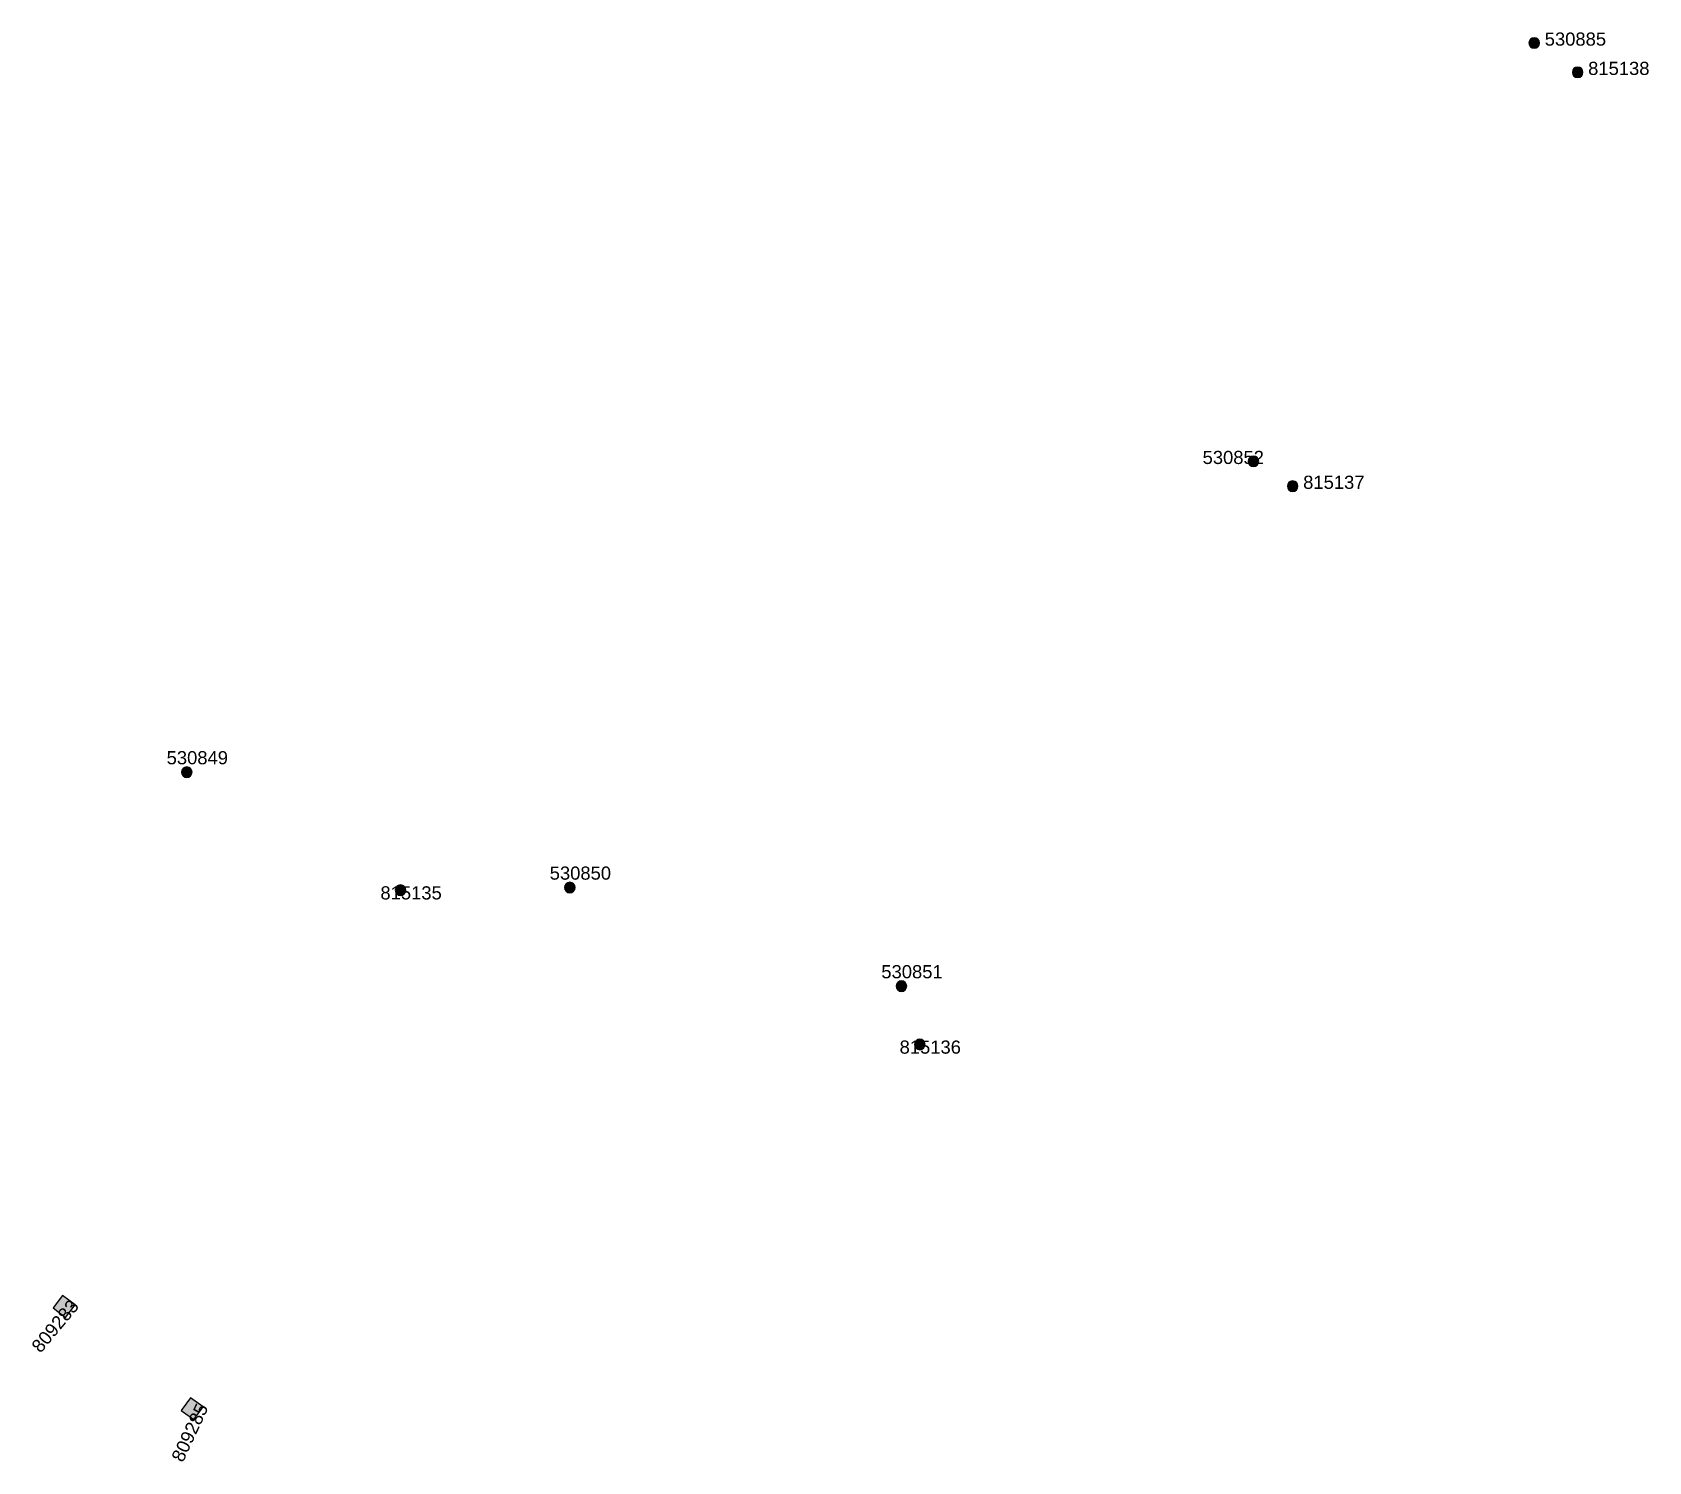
# Model space of a CAD drawing. Header units: metres. Extents: x 301341 to 310479, y 6262403 to 6265281.
# Drawn here: x 307419.8 to 307726.9, y 6264540 to 6264811.7 of the extents above; entities that cross this region are included whole.
import ezdxf
from ezdxf.enums import TextEntityAlignment as Align

# ---------------------------------------------------------------- set-up
doc = ezdxf.new("R2010")
doc.units = ezdxf.units.M
doc.layers.get('0').update_dxf_attribs({"color": 6})
doc.layers.add('SupportsOH_SP_TR_HV_LV_SL_EXT', color=7, linetype='Continuous')
doc.layers.add('SupportsUG_SP_LV_SL_EXT', color=7, linetype='Continuous')
doc.styles.add('COLUMN_LABEL', font='arial.ttf')
doc.styles.add('POLE_LABEL', font='arial.ttf')
doc.styles.get("Standard").update_dxf_attribs({"font": 'arial.ttf'})

# ---------------------------------------------------------------- blocks, each defined once
blk = doc.blocks.new('COLUMN_EXT')
blk.add_hatch(color=256).paths.add_polyline_path([(-1.49, 1.48), (-1.49, -1.49), (1.48, -1.49), (1.48, 1.48)])
blk.add_lwpolyline([(-1.49, -1.49), (1.48, -1.49), (1.48, 1.48), (-1.49, 1.48)], close=True)
for tag, height, style, flags, p in [('ASSET_NUM', 2.5, 'COLUMN_LABEL', 8, (2, 2)), ('STRUCTURE_PLANT_NUMBER', 0.2, 'POLE_LABEL', 9, (1.81, 0.03)), ('STREET_CODE', 0.2, 'COLUMN_LABEL', 9, (1.81, -0.2))]:
    blk.add_attdef(tag, text='', height=height, dxfattribs=dict(style=style, flags=flags)).set_placement(p, align=Align.MIDDLE_LEFT)
at = {"flags": 1}
blk.add_attdef('Z', (1.81, -2.35), '', height=0.2, dxfattribs=at)
at = {"flags": 9}
for tag, p in [('COLUMN_TYPE', (1.81, -0.4)), ('OWNED_BY', (1.81, -0.6)), ('STATE', (1.81, -0.8)), ('USAGE', (1.81, -1)), ('STREETNAME', (1.81, -1.6)), ('SUBURB', (1.81, -1.8)), ('LEGEND', (1.81, -1.2)), ('LOCATION', (1.81, -1.4)), ('NOTES', (1.81, -2))]:
    blk.add_attdef(tag, text='', height=0.2, dxfattribs=at).set_placement(p, align=Align.MIDDLE_LEFT)
blk = doc.blocks.new('POLE_EXT')
blk.add_hatch(color=256).paths.add_polyline_path([(-1, 0, 1), (1, 0, 1)])
blk.add_lwpolyline([(-1, 0, 1), (1, 0, 1)], format="xyb", close=True)
for tag, height, flags, p in [('pNumber', 2.5, 8, (-17.84, 2.07)), ('OWNED_BY', 0.2, 9, (1.35, -0.4)), ('SPECIAL_USE', 0.2, 9, (1.35, -0.8)), ('STATE', 0.2, 9, (1.35, -1)), ('cLV', 0.2, 9, (1.35, -1.4)), ('hDepth', 0.2, 9, (1.35, -1.6)), ('hDia', 0.2, 9, (1.35, -1.8)), ('cHV', 0.2, 9, (1.35, -2)), ('PARENT', 0.2, 9, (1.35, -0.6)), ('USAGE', 0.2, 9, (1.35, -1.2)), ('LBRACKET', 0.2, 9, (1.35, -2.2)), ('LExisting', 0.2, 9, (1.35, -2.4)), ('LANTNUMBER', 0.2, 9, (1.35, -2.6)), ('LOther', 0.2, 9, (1.35, -2.8)), ('LRemove', 0.2, 9, (1.35, -3)), ('cLinedev', 0.2, 9, (1.35, -3.4)), ('pExisting', 0.2, 9, (1.35, -3.8)), ('pFooting', 0.2, 9, (1.35, -4.4)), ('pNew', 0.2, 9, (1.35, -4.6)), ('pRelocate', 0.2, 9, (1.35, -5)), ('pRemove', 0.2, 9, (1.35, -5.2)), ('pReplace', 0.2, 9, (1.35, -5.4)), ('pStay', 0.2, 9, (1.35, -5.6)), ('pType', 0.2, 9, (1.35, -5.8)), ('cspan', 0.2, 9, (1.35, -6)), ('STREETNAME', 0.2, 9, (1.35, -6.2)), ('LEGEND', 0.2, 9, (1.35, -3.2)), ('LOCATION', 0.2, 9, (1.35, -3.6)), ('PFNUMBER', 0.2, 9, (1.35, -4)), ('NEWPFNUMBER', 0.2, 9, (1.35, -4.2)), ('SUBURB', 0.2, 9, (1.35, -6.4)), ('OPERATED_BY', 0.2, 9, (1.36, -7.01)), ('NOTES', 0.2, 9, (1.35, -6.6)), ('MAINTAINED_BY', 0.2, 9, (1.36, -6.81))]:
    blk.add_attdef(tag, text='', height=height, dxfattribs=dict(flags=flags)).set_placement(p, align=Align.MIDDLE_LEFT)
at = {"style": 'POLE_LABEL'}
for tag, height, flags, p in [('ASSET_NUM', 2.5, 8, (2, 2)), ('STRUCTURE_PLANT_NUMBER', 0.2, 9, (1.35, 0.03)), ('STREET_CODE', 0.2, 9, (1.35, -0.2))]:
    blk.add_attdef(tag, text='', height=height, dxfattribs=dict(at, flags=flags)).set_placement(p, align=Align.MIDDLE_LEFT)
at = {"flags": 1}
blk.add_attdef('Z', (1.35, -7.33), '', height=0.2, dxfattribs=at)

msp = doc.modelspace()

# ---------------------------------------------------------------- block references
at = {"layer": 'SupportsOH_SP_TR_HV_LV_SL_EXT'}
ref = msp.add_blockref('POLE_EXT', (307705.11, 6264809.67), dxfattribs=at)
ref.add_attrib('ASSET_NUM', '530885', dxfattribs={"layer": '0', "height": 2.5, "style": 'POLE_LABEL'}).set_placement((307707.11, 6264810.42), align=Align.MIDDLE_LEFT)
ref = msp.add_blockref('POLE_EXT', (307713.36, 6264804.1), dxfattribs=at)
ref.add_attrib('ASSET_NUM', '815138', dxfattribs={"layer": '0', "height": 2.5, "style": 'POLE_LABEL'}).set_placement((307715.36, 6264804.85), align=Align.MIDDLE_LEFT)
ref = msp.add_blockref('POLE_EXT', (307651.78, 6264730.16), dxfattribs=at)
ref.add_attrib('ASSET_NUM', '530852', dxfattribs={"layer": '0', "height": 2.5, "style": 'POLE_LABEL'}).set_placement((307653.78, 6264730.91), align=Align.MIDDLE_RIGHT)
ref = msp.add_blockref('POLE_EXT', (307659.23, 6264725.44), dxfattribs=at)
ref.add_attrib('ASSET_NUM', '815137', dxfattribs={"layer": '0', "height": 2.5, "style": 'POLE_LABEL'}).set_placement((307661.23, 6264726.19), align=Align.MIDDLE_LEFT)
ref = msp.add_blockref('POLE_EXT', (307449.18, 6264671.09), dxfattribs=at)
ref.add_attrib('ASSET_NUM', '530849', dxfattribs={"layer": '0', "height": 2.5, "style": 'POLE_LABEL'}).set_placement((307451.18, 6264671.84), align=Align.BOTTOM_CENTER)
ref = msp.add_blockref('POLE_EXT', (307521.94, 6264649.16), dxfattribs=at)
ref.add_attrib('ASSET_NUM', '530850', dxfattribs={"layer": '0', "height": 2.5, "style": 'POLE_LABEL'}).set_placement((307523.94, 6264649.91), align=Align.BOTTOM_CENTER)
ref = msp.add_blockref('POLE_EXT', (307489.79, 6264648.65), dxfattribs=at)
ref.add_attrib('ASSET_NUM', '815135', dxfattribs={"layer": '0', "height": 2.5, "style": 'POLE_LABEL'}).set_placement((307491.79, 6264649.4), align=Align.TOP_CENTER)
ref = msp.add_blockref('POLE_EXT', (307584.93, 6264630.42), dxfattribs=at)
ref.add_attrib('ASSET_NUM', '530851', dxfattribs={"layer": '0', "height": 2.5, "style": 'POLE_LABEL'}).set_placement((307586.93, 6264631.17), align=Align.BOTTOM_CENTER)
ref = msp.add_blockref('POLE_EXT', (307588.4, 6264619.34), dxfattribs=at)
ref.add_attrib('ASSET_NUM', '815136', dxfattribs={"layer": '0', "height": 2.5, "style": 'POLE_LABEL'}).set_placement((307590.4, 6264620.09), align=Align.TOP_CENTER)
at = {"layer": 'SupportsUG_SP_LV_SL_EXT'}
ref = msp.add_blockref('COLUMN_EXT', (307425.89, 6264569.56), dxfattribs=dict(at, rotation=322.721108007148))
ref.add_attrib('ASSET_NUM', '809283', dxfattribs={"layer": '0', "height": 2.5, "rotation": 50.2512, "style": 'COLUMN_LABEL'}).set_placement((307427.89, 6264570.31), align=Align.MIDDLE_RIGHT)
ref = msp.add_blockref('COLUMN_EXT', (307450.21, 6264550.11), dxfattribs=dict(at, rotation=324.3775480135666))
ref.add_attrib('ASSET_NUM', '809285', dxfattribs={"layer": '0', "height": 2.5, "rotation": 65.0517, "style": 'COLUMN_LABEL'}).set_placement((307452.21, 6264550.86), align=Align.MIDDLE_RIGHT)

doc.saveas('drawing.dxf')
